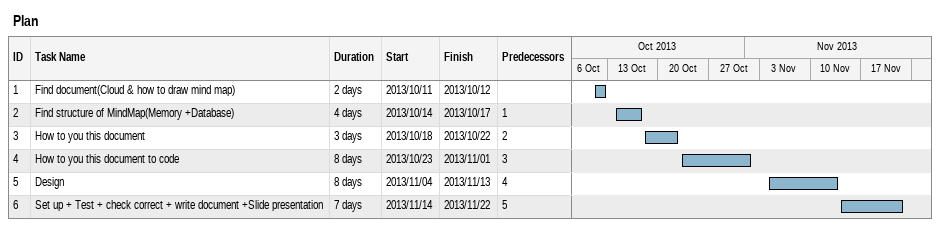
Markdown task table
Plan

| ID | Task | Duration | Start | Finish | Predecessors |
|---|---|---|---|---|---|
| 1 | Find document(Cloud & how to draw mind map) | 2d | 2013-10-11 | 2013-10-12 |  |
| 2 | Find structure of MindMap(Memory +Database) | 4d | 2013-10-14 | 2013-10-17 | 1 |
| 3 | How to you this document | 3d | 2013-10-18 | 2013-10-22 | 2 |
| 4 | How to you this document to code | 8d | 2013-10-23 | 2013-11-01 | 3 |
| 5 | Design | 8d | 2013-11-04 | 2013-11-13 | 4 |
| 6 | Set up + Test + check correct + write document +Slide presentation | 7d | 2013-11-14 | 2013-11-22 | 5 |
